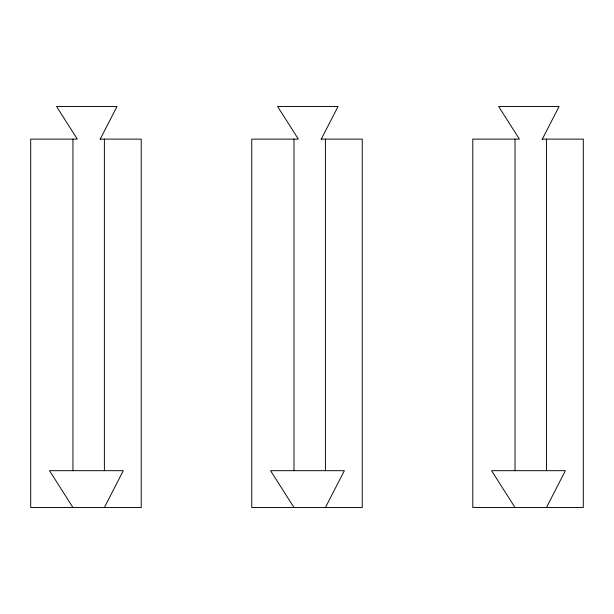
<?xml version="1.0" encoding="UTF-8"?>
<svg xmlns="http://www.w3.org/2000/svg" width="614" height="614" viewBox="0 0 614 614"><rect width="100%" height="100%" fill="white"/><g stroke="black" fill="none" stroke-linecap="round" stroke-linejoin="round"><path stroke-width="0.92" d="M100.235 139.117L117.005 106.483L56.557 106.483L77.31 139.117L30.7 139.117L30.7 507.517L141.22 507.517L141.22 139.117L100.005 139.117M104.38 507.517L123.307 470.677L49.519 470.677L72.943 507.517M321.276 139.117L338.045 106.483L277.597 106.483L298.35 139.117L251.74 139.117L251.74 507.517L362.26 507.517L362.26 139.117L321.045 139.117M325.42 507.517L344.347 470.677L270.559 470.677L293.983 507.517M542.316 139.117L559.085 106.483L498.637 106.483L519.39 139.117L472.78 139.117L472.78 507.517L583.3 507.517L583.3 139.117L542.085 139.117M546.46 507.517L565.387 470.677L491.599 470.677L515.023 507.517M546.46 139.117L546.46 470.677M515.023 139.117L515.023 470.677M325.42 139.117L325.42 470.677M293.983 139.117L293.983 470.677M104.38 139.117L104.38 470.677M72.943 139.117L72.943 470.677"/></g></svg>
